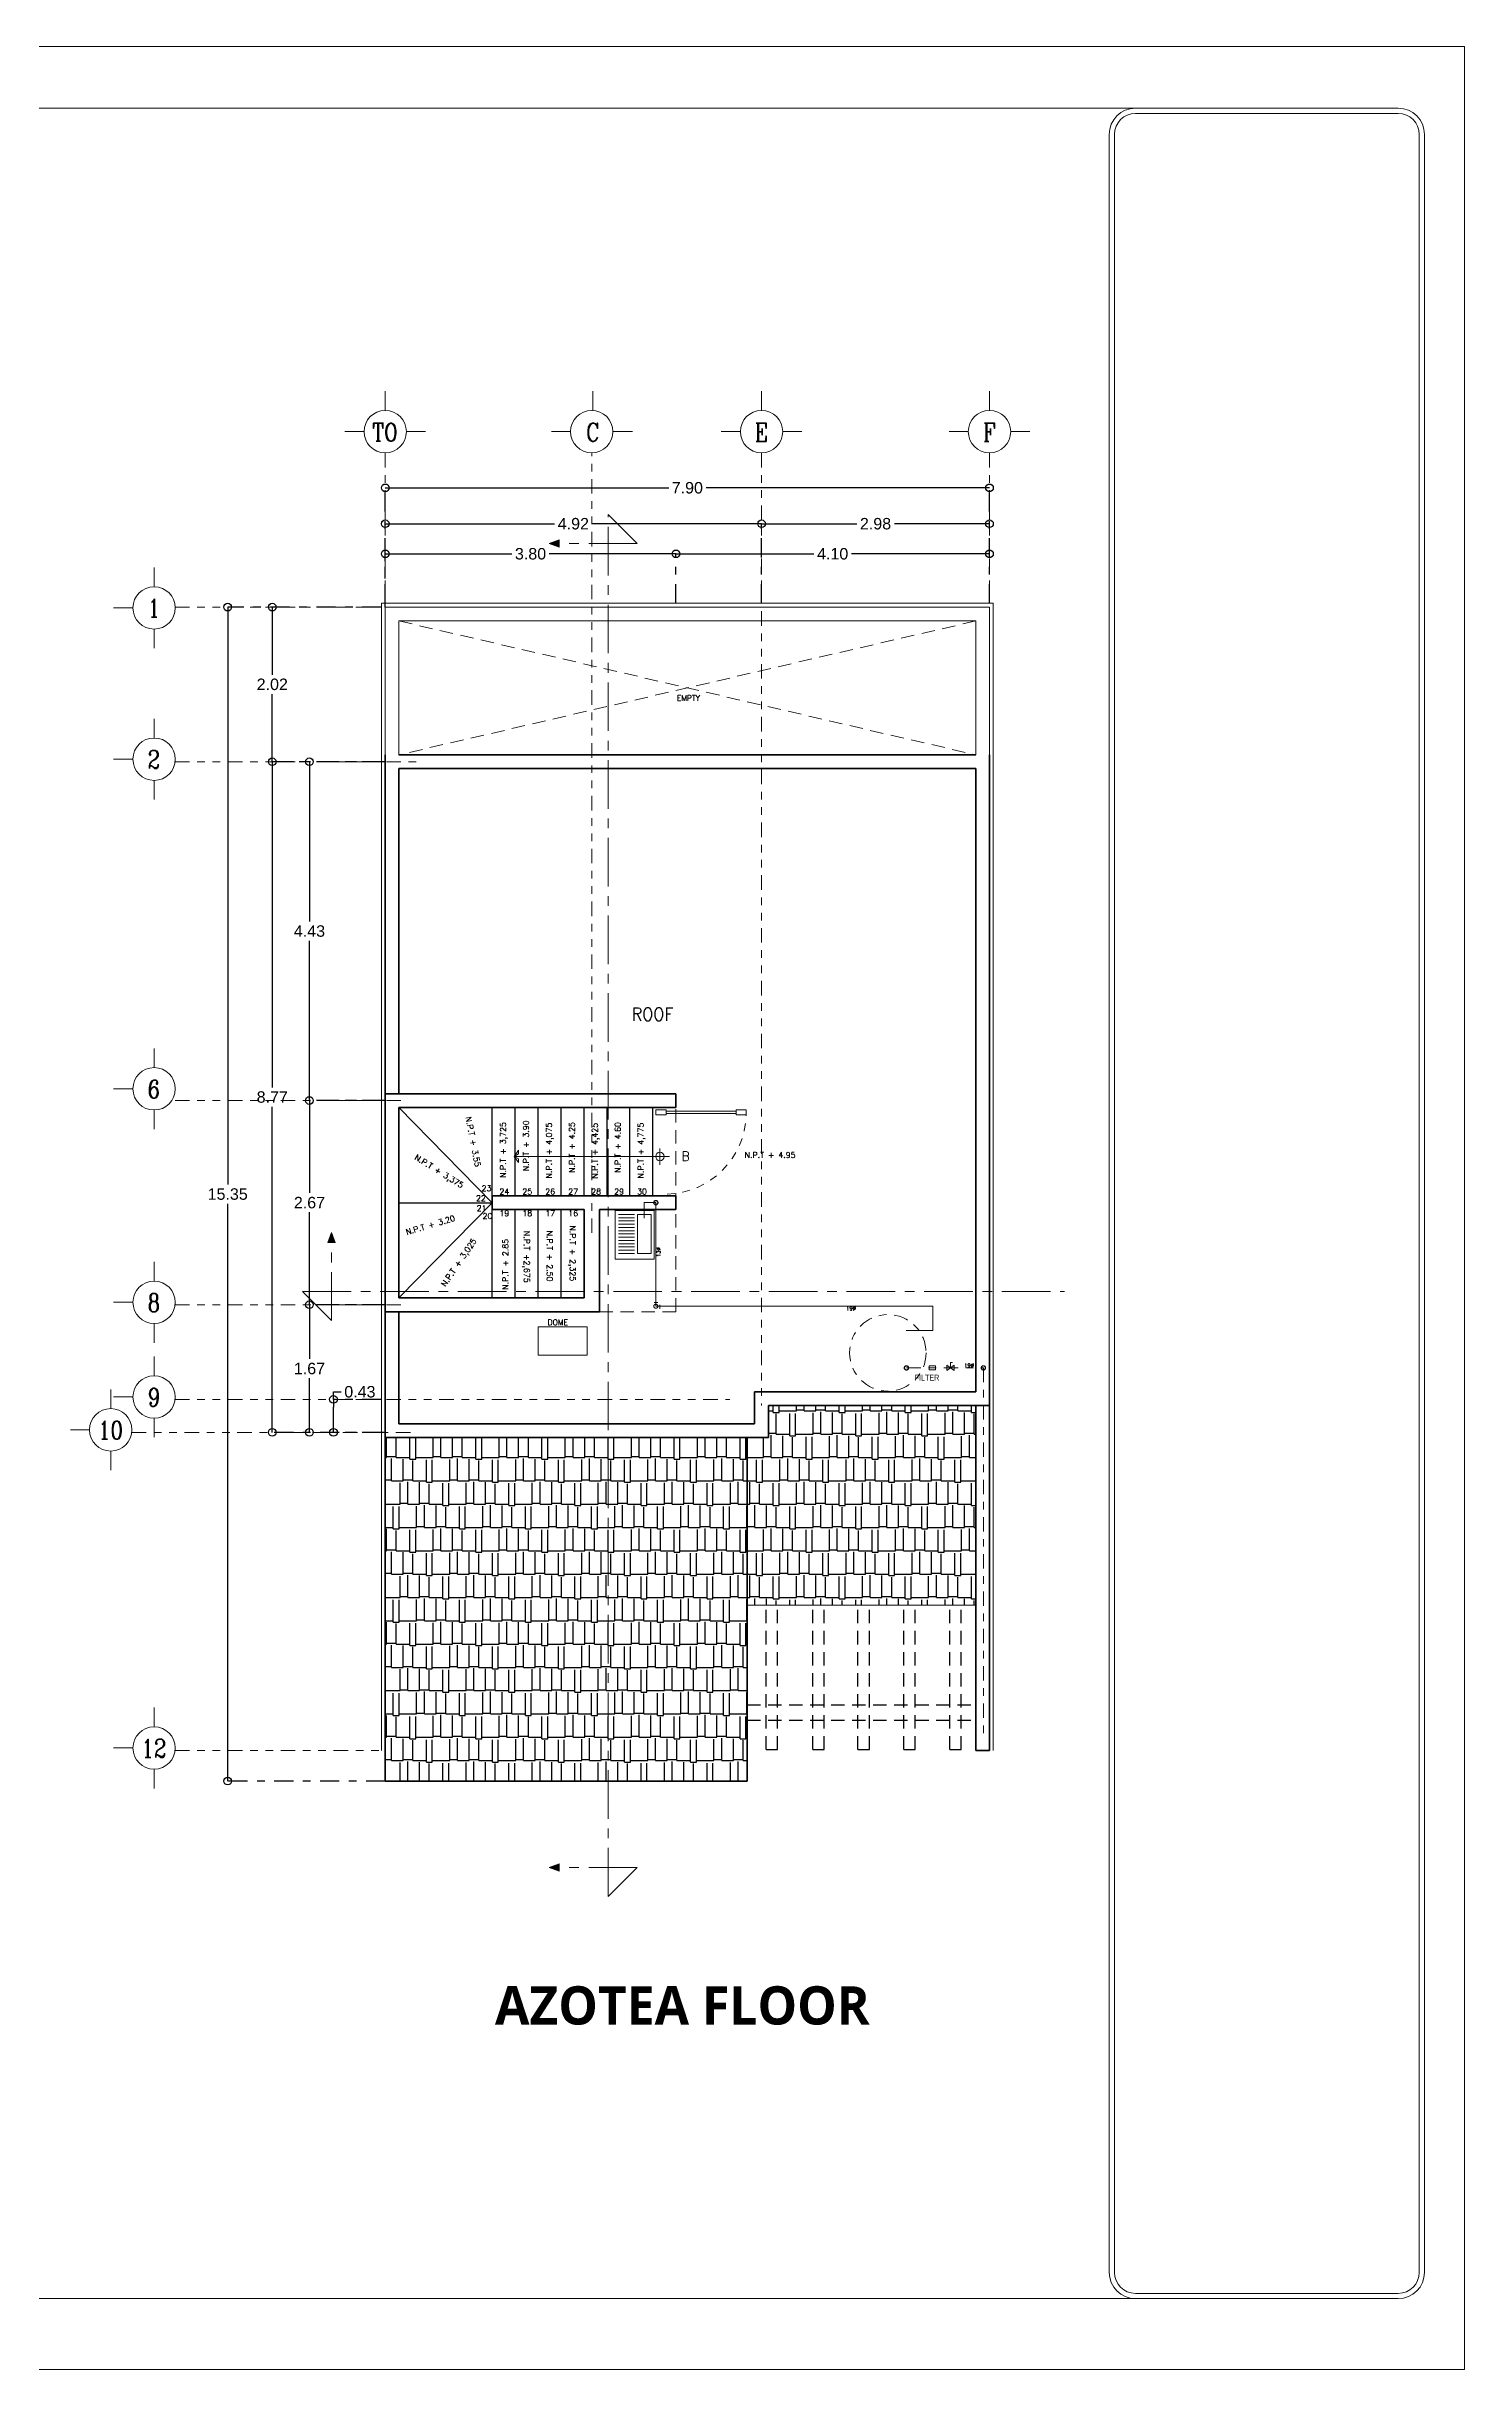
# Model space of a CAD drawing. Extents: x -111 to 1137, y -130 to 54.
# Drawn here: x 572.07 to 590.61, y -38.89 to -8.52 of the extents above; entities that cross this region are included whole.
import ezdxf
from ezdxf.enums import TextEntityAlignment as Align

# ---------------------------------------------------------------- set-up
doc = ezdxf.new("R2010")
doc.units = 0
for name, pattern in [('CENTER2', [1.125, 0.75, -0.125, 0.125, -0.125]), ('CENTRO', [50.8, 31.75, -6.35, 6.35, -6.35]), ('DASHDOT2', [0.5, 0.25, -0.125, 0, -0.125]), ('DASHED2', [0.375, 0.25, -0.125]), ('DIVIDE2', [15.875, 6.35, -3.175, 0, -3.175, 0, -3.175])]:
    doc.linetypes.add(name, pattern=pattern)
doc.layers.get('0').update_dxf_attribs({"lineweight": 0})
for name, color, linetype, lineweight in [('EJES', 51, 'DIVIDE2', 0), ('ejes 1', 30, 'Continuous', 0), ('HID', 20, 'Continuous', 0), ('MUEBLES', 1, 'Continuous', 9), ('muro', 7, 'Continuous', 18), ('muros', 5, 'Continuous', 60), ('MUROS BAJOS', 42, 'Continuous', 18), ('Pluma2', 2, 'Continuous', 20), ('PROYECCION VOLADO', 32, 'Continuous', 13), ('PUERTAS', 1, 'Continuous', 9)]:
    doc.layers.add(name, color=color, linetype=linetype, lineweight=lineweight)
for name, color, linetype in [('Escaleras', 17, 'Continuous'), ('In-TextHi', 7, 'Continuous'), ('PERGOLAS', 15, 'Continuous'), ('TEXTO', 164, 'Continuous')]:
    doc.layers.add(name, color=color, linetype=linetype)
doc.styles.add('80', font='ROMANS.shx', dxfattribs={"height": 0.15})
doc.styles.add('arial', font='arial.ttf')
doc.styles.add('COMPLEX', font='complex.shx', dxfattribs={"height": 0.25})
doc.styles.add('SWISSCL', font='swisscl.ttf')
doc.dimstyles.new('COTAS ZAR', dxfattribs={"dimtxt": 0.15, "dimasz": 0.1, "dimexe": 0, "dimexo": 0, "dimgap": 0.05, "dimtad": 0, "dimtih": 1, "dimtoh": 1, "dimrnd": 0.005, "dimzin": 1, "dimdsep": 46, "dimtxsty": 'arial', "dimblk": 'ORIGIN', "dimcen": 0.2, "dimclrd": 34, "dimclre": 134, "dimclrt": 6, "dimazin": 0, "dimtfac": 1, "dimtmove": 0, "dimatfit": 3, "dimldrblk": 'ORIGIN', "dimfxl": 1, "dimarcsym": 0})

# ---------------------------------------------------------------- blocks, each defined once
blk = doc.blocks.new('_Origin')
at = {"color": 0, "linetype": 'ByBlock', "lineweight": -2}
blk.add_line((0, 0), (-1, 0), dxfattribs=at)
blk.add_circle((0, 0), 0.5, dxfattribs=at)
blk = doc.blocks.new('*D149')
at = {"color": 134, "linetype": 'DASHDOT2', "lineweight": -2, "transparency": 16777216}
for p, q in [((576.497, -15.798), (576.497, -14.288)), ((584.397, -15.798), (584.397, -14.288))]:
    blk.add_line(p, q, dxfattribs=at)
at = {"color": 34, "lineweight": -2, "transparency": 16777216}
for p, q in [((576.597, -14.288), (580.203, -14.288)), ((584.297, -14.288), (580.691, -14.288))]:
    blk.add_line(p, q, dxfattribs=at)
at = {"layer": 'Defpoints', "color": 0, "transparency": 16777216}
for p in [(584.397, -14.288), (576.497, -15.798), (584.397, -15.798)]:
    blk.add_point(p, dxfattribs=at)
at = {"color": 34, "lineweight": -2, "transparency": 16777216, "xscale": 0.1, "yscale": 0.1, "zscale": 0.1, "rotation": 180}
blk.add_blockref('_Origin', (576.497, -14.288), dxfattribs=at)
at = {"color": 34, "lineweight": -2, "transparency": 16777216, "xscale": 0.1, "yscale": 0.1, "zscale": 0.1}
blk.add_blockref('_Origin', (584.397, -14.288), dxfattribs=at)
at = {"color": 6, "transparency": 16777216, "insert": (580.447, -14.288), "char_height": 0.15, "attachment_point": 5, "style": 'arial'}
blk.add_mtext('7.90', dxfattribs=at)
blk = doc.blocks.new('*D123')
at = {"color": 134, "linetype": 'DASHDOT2', "lineweight": -2, "transparency": 16777216}
for p, q in [((576.497, -15.848), (576.497, -15.151)), ((580.297, -15.798), (580.297, -15.151))]:
    blk.add_line(p, q, dxfattribs=at)
at = {"color": 34, "lineweight": -2, "transparency": 16777216}
for p, q in [((576.597, -15.151), (578.153, -15.151)), ((580.197, -15.151), (578.642, -15.151))]:
    blk.add_line(p, q, dxfattribs=at)
at = {"layer": 'Defpoints', "color": 0, "transparency": 16777216}
for p in [(580.297, -15.151), (576.497, -15.848), (580.297, -15.798)]:
    blk.add_point(p, dxfattribs=at)
at = {"color": 34, "lineweight": -2, "transparency": 16777216, "xscale": 0.1, "yscale": 0.1, "zscale": 0.1, "rotation": 180}
blk.add_blockref('_Origin', (576.497, -15.151), dxfattribs=at)
at = {"color": 34, "lineweight": -2, "transparency": 16777216, "xscale": 0.1, "yscale": 0.1, "zscale": 0.1}
blk.add_blockref('_Origin', (580.297, -15.151), dxfattribs=at)
at = {"color": 6, "transparency": 16777216, "insert": (578.397, -15.151), "char_height": 0.15, "attachment_point": 5, "style": 'arial'}
blk.add_mtext('3.80', dxfattribs=at)
blk = doc.blocks.new('*D150')
at = {"color": 134, "linetype": 'DASHDOT2', "lineweight": -2, "transparency": 16777216}
for p, q in [((576.447, -15.848), (574.438, -15.848)), ((576.497, -31.198), (574.438, -31.198))]:
    blk.add_line(p, q, dxfattribs=at)
at = {"color": 34, "lineweight": -2, "transparency": 16777216}
for p, q in [((574.438, -15.948), (574.438, -23.396)), ((574.438, -31.098), (574.438, -23.649))]:
    blk.add_line(p, q, dxfattribs=at)
at = {"layer": 'Defpoints', "color": 0, "transparency": 16777216}
for p in [(576.447, -15.848), (574.438, -31.198), (576.497, -31.198)]:
    blk.add_point(p, dxfattribs=at)
at = {"color": 34, "lineweight": -2, "transparency": 16777216, "xscale": 0.1, "yscale": 0.1, "zscale": 0.1}
for p, rotation in [((574.438, -15.848), 90), ((574.438, -31.198), 270)]:
    blk.add_blockref('_Origin', p, dxfattribs=dict(at, rotation=rotation))
at = {"color": 6, "transparency": 16777216, "insert": (574.438, -23.523), "char_height": 0.15, "attachment_point": 5, "style": 'arial'}
blk.add_mtext('15.35', dxfattribs=at)
blk = doc.blocks.new('*D151')
at = {"color": 134, "linetype": 'DASHDOT2', "lineweight": -2, "transparency": 16777216}
for p, q in [((576.447, -15.848), (575.021, -15.848)), ((576.447, -17.869), (575.021, -17.869))]:
    blk.add_line(p, q, dxfattribs=at)
at = {"color": 34, "lineweight": -2, "transparency": 16777216}
for p, q in [((575.021, -15.948), (575.021, -16.732)), ((575.021, -17.769), (575.021, -16.985))]:
    blk.add_line(p, q, dxfattribs=at)
at = {"layer": 'Defpoints', "color": 0, "transparency": 16777216}
for p in [(576.447, -15.848), (575.021, -17.869), (576.447, -17.869)]:
    blk.add_point(p, dxfattribs=at)
at = {"color": 34, "lineweight": -2, "transparency": 16777216, "xscale": 0.1, "yscale": 0.1, "zscale": 0.1}
for p, rotation in [((575.021, -15.848), 90), ((575.021, -17.869), 270)]:
    blk.add_blockref('_Origin', p, dxfattribs=dict(at, rotation=rotation))
at = {"color": 6, "transparency": 16777216, "insert": (575.021, -16.858), "char_height": 0.15, "attachment_point": 5, "style": 'arial'}
blk.add_mtext('2.02', dxfattribs=at)
blk = doc.blocks.new('*D152')
at = {"color": 134, "linetype": 'DASHDOT2', "lineweight": -2, "transparency": 16777216}
for p, q in [((576.497, -17.869), (575.507, -17.869)), ((576.497, -22.299), (575.507, -22.299))]:
    blk.add_line(p, q, dxfattribs=at)
at = {"color": 34, "lineweight": -2, "transparency": 16777216}
for p, q in [((575.507, -17.969), (575.507, -19.957)), ((575.507, -22.199), (575.507, -20.211))]:
    blk.add_line(p, q, dxfattribs=at)
at = {"layer": 'Defpoints', "color": 0, "transparency": 16777216}
for p in [(576.497, -17.869), (575.507, -22.299), (576.497, -22.299)]:
    blk.add_point(p, dxfattribs=at)
at = {"color": 34, "lineweight": -2, "transparency": 16777216, "xscale": 0.1, "yscale": 0.1, "zscale": 0.1}
for p, rotation in [((575.507, -17.869), 90), ((575.507, -22.299), 270)]:
    blk.add_blockref('_Origin', p, dxfattribs=dict(at, rotation=rotation))
at = {"color": 6, "transparency": 16777216, "insert": (575.507, -20.084), "char_height": 0.15, "attachment_point": 5, "style": 'arial'}
blk.add_mtext('4.43', dxfattribs=at)
blk = doc.blocks.new('*D153')
at = {"color": 134, "linetype": 'DASHDOT2', "lineweight": -2, "transparency": 16777216}
for p, q in [((576.447, -22.299), (575.507, -22.299)), ((576.497, -24.97), (575.507, -24.97))]:
    blk.add_line(p, q, dxfattribs=at)
at = {"color": 34, "lineweight": -2, "transparency": 16777216}
for p, q in [((575.507, -22.399), (575.507, -23.508)), ((575.507, -24.87), (575.507, -23.761))]:
    blk.add_line(p, q, dxfattribs=at)
at = {"layer": 'Defpoints', "color": 0, "transparency": 16777216}
for p in [(575.507, -22.299), (576.447, -22.299), (576.497, -24.97)]:
    blk.add_point(p, dxfattribs=at)
at = {"color": 34, "lineweight": -2, "transparency": 16777216, "xscale": 0.1, "yscale": 0.1, "zscale": 0.1}
for p, rotation in [((575.507, -22.299), 90), ((575.507, -24.97), 270)]:
    blk.add_blockref('_Origin', p, dxfattribs=dict(at, rotation=rotation))
at = {"color": 6, "transparency": 16777216, "insert": (575.507, -23.635), "char_height": 0.15, "attachment_point": 5, "style": 'arial'}
blk.add_mtext('2.67', dxfattribs=at)
blk = doc.blocks.new('*D154')
at = {"color": 134, "linetype": 'DASHDOT2', "lineweight": -2, "transparency": 16777216}
for p, q in [((576.447, -24.97), (575.507, -24.97)), ((576.497, -26.638), (575.507, -26.638))]:
    blk.add_line(p, q, dxfattribs=at)
at = {"color": 34, "lineweight": -2, "transparency": 16777216}
for p, q in [((575.507, -25.07), (575.507, -25.678)), ((575.507, -26.538), (575.507, -25.931))]:
    blk.add_line(p, q, dxfattribs=at)
at = {"layer": 'Defpoints', "color": 0, "transparency": 16777216}
for p in [(575.507, -24.97), (576.447, -24.97), (576.497, -26.638)]:
    blk.add_point(p, dxfattribs=at)
at = {"color": 34, "lineweight": -2, "transparency": 16777216, "xscale": 0.1, "yscale": 0.1, "zscale": 0.1}
for p, rotation in [((575.507, -24.97), 90), ((575.507, -26.638), 270)]:
    blk.add_blockref('_Origin', p, dxfattribs=dict(at, rotation=rotation))
at = {"color": 6, "transparency": 16777216, "insert": (575.507, -25.804), "char_height": 0.15, "attachment_point": 5, "style": 'arial'}
blk.add_mtext('1.67', dxfattribs=at)
blk = doc.blocks.new('*D155')
at = {"color": 34, "lineweight": -2, "transparency": 16777216}
for p, q in [((575.821, -26.208), (575.821, -26.108)), ((575.821, -26.108), (575.921, -26.108)), ((575.821, -26.538), (575.821, -26.308))]:
    blk.add_line(p, q, dxfattribs=at)
at = {"color": 134, "linetype": 'DASHDOT2', "lineweight": -2, "transparency": 16777216}
for p, q in [((576.447, -26.208), (575.821, -26.208)), ((576.447, -26.638), (575.821, -26.638))]:
    blk.add_line(p, q, dxfattribs=at)
at = {"layer": 'Defpoints', "color": 0, "transparency": 16777216}
for p in [(575.821, -26.208), (576.447, -26.208), (576.447, -26.638)]:
    blk.add_point(p, dxfattribs=at)
at = {"color": 34, "lineweight": -2, "transparency": 16777216, "xscale": 0.1, "yscale": 0.1, "zscale": 0.1}
for p, rotation in [((575.821, -26.208), 90), ((575.821, -26.638), 270)]:
    blk.add_blockref('_Origin', p, dxfattribs=dict(at, rotation=rotation))
at = {"color": 6, "transparency": 16777216, "insert": (576.166, -26.108), "char_height": 0.15, "attachment_point": 5, "style": 'arial'}
blk.add_mtext('0.43', dxfattribs=at)
blk = doc.blocks.new('*D124')
at = {"color": 134, "linetype": 'DASHDOT2', "lineweight": -2, "transparency": 16777216}
for p, q in [((576.497, -17.869), (575.021, -17.869)), ((576.497, -26.638), (575.021, -26.638))]:
    blk.add_line(p, q, dxfattribs=at)
at = {"color": 34, "lineweight": -2, "transparency": 16777216}
for p, q in [((575.021, -17.969), (575.021, -22.127)), ((575.021, -26.538), (575.021, -22.38))]:
    blk.add_line(p, q, dxfattribs=at)
at = {"layer": 'Defpoints', "color": 0, "transparency": 16777216}
for p in [(575.021, -17.869), (576.497, -17.869), (576.497, -26.638)]:
    blk.add_point(p, dxfattribs=at)
at = {"color": 34, "lineweight": -2, "transparency": 16777216, "xscale": 0.1, "yscale": 0.1, "zscale": 0.1}
for p, rotation in [((575.021, -17.869), 90), ((575.021, -26.638), 270)]:
    blk.add_blockref('_Origin', p, dxfattribs=dict(at, rotation=rotation))
at = {"color": 6, "transparency": 16777216, "insert": (575.021, -22.254), "char_height": 0.15, "attachment_point": 5, "style": 'arial'}
blk.add_mtext('8.77', dxfattribs=at)
blk = doc.blocks.new('*D125')
at = {"color": 134, "linetype": 'DASHDOT2', "lineweight": -2, "transparency": 16777216}
for p, q in [((580.297, -15.798), (580.297, -15.151)), ((584.397, -15.798), (584.397, -15.151))]:
    blk.add_line(p, q, dxfattribs=at)
at = {"color": 34, "lineweight": -2, "transparency": 16777216}
for p, q in [((580.397, -15.151), (582.1, -15.151)), ((584.297, -15.151), (582.595, -15.151))]:
    blk.add_line(p, q, dxfattribs=at)
at = {"layer": 'Defpoints', "color": 0, "transparency": 16777216}
for p in [(580.297, -15.151), (580.297, -15.798), (584.397, -15.798)]:
    blk.add_point(p, dxfattribs=at)
at = {"color": 34, "lineweight": -2, "transparency": 16777216, "xscale": 0.1, "yscale": 0.1, "zscale": 0.1, "rotation": 180}
blk.add_blockref('_Origin', (580.297, -15.151), dxfattribs=at)
at = {"color": 34, "lineweight": -2, "transparency": 16777216, "xscale": 0.1, "yscale": 0.1, "zscale": 0.1}
blk.add_blockref('_Origin', (584.397, -15.151), dxfattribs=at)
at = {"color": 6, "transparency": 16777216, "insert": (582.347, -15.151), "char_height": 0.15, "attachment_point": 5, "style": 'arial'}
blk.add_mtext('4.10', dxfattribs=at)
blk = doc.blocks.new('*D156')
at = {"color": 134, "linetype": 'DASHDOT2', "lineweight": -2, "transparency": 16777216}
for p, q in [((576.497, -15.798), (576.497, -14.758)), ((581.417, -15.798), (581.417, -14.758))]:
    blk.add_line(p, q, dxfattribs=at)
at = {"color": 34, "lineweight": -2, "transparency": 16777216}
for p, q in [((576.597, -14.758), (578.71, -14.758)), ((581.317, -14.758), (579.204, -14.758))]:
    blk.add_line(p, q, dxfattribs=at)
at = {"layer": 'Defpoints', "color": 0, "transparency": 16777216}
for p in [(581.417, -14.758), (576.497, -15.798), (581.417, -15.798)]:
    blk.add_point(p, dxfattribs=at)
at = {"color": 34, "lineweight": -2, "transparency": 16777216, "xscale": 0.1, "yscale": 0.1, "zscale": 0.1, "rotation": 180}
blk.add_blockref('_Origin', (576.497, -14.758), dxfattribs=at)
at = {"color": 34, "lineweight": -2, "transparency": 16777216, "xscale": 0.1, "yscale": 0.1, "zscale": 0.1}
blk.add_blockref('_Origin', (581.417, -14.758), dxfattribs=at)
at = {"color": 6, "transparency": 16777216, "insert": (578.957, -14.758), "char_height": 0.15, "attachment_point": 5, "style": 'arial'}
blk.add_mtext('4.92', dxfattribs=at)
blk = doc.blocks.new('*D126')
at = {"color": 134, "linetype": 'DASHDOT2', "lineweight": -2, "transparency": 16777216}
for p, q in [((581.417, -15.798), (581.417, -14.758)), ((584.397, -15.798), (584.397, -14.758))]:
    blk.add_line(p, q, dxfattribs=at)
at = {"color": 34, "lineweight": -2, "transparency": 16777216}
for p, q in [((581.517, -14.758), (582.661, -14.758)), ((584.297, -14.758), (583.153, -14.758))]:
    blk.add_line(p, q, dxfattribs=at)
at = {"layer": 'Defpoints', "color": 0, "transparency": 16777216}
for p in [(584.397, -14.758), (581.417, -15.798), (584.397, -15.798)]:
    blk.add_point(p, dxfattribs=at)
at = {"color": 34, "lineweight": -2, "transparency": 16777216, "xscale": 0.1, "yscale": 0.1, "zscale": 0.1, "rotation": 180}
blk.add_blockref('_Origin', (581.417, -14.758), dxfattribs=at)
at = {"color": 34, "lineweight": -2, "transparency": 16777216, "xscale": 0.1, "yscale": 0.1, "zscale": 0.1}
blk.add_blockref('_Origin', (584.397, -14.758), dxfattribs=at)
at = {"color": 6, "transparency": 16777216, "insert": (582.907, -14.758), "char_height": 0.15, "attachment_point": 5, "style": 'arial'}
blk.add_mtext('2.98', dxfattribs=at)
blk = doc.blocks.new('cuuad')
at = {"layer": 'Pluma2', "color": 5}
for p, q in [((709.104, -170.105), (621.853, -170.105)), ((621.853, -226.774), (621.853, -170.105)), ((709.104, -170.105), (702.308, -170.105)), ((709.104, -170.241), (702.308, -170.241)), ((701.629, -170.785), (701.629, -226.094)), ((701.764, -170.785), (701.764, -226.094)), ((709.648, -226.094), (709.648, -170.785)), ((709.784, -226.094), (709.784, -170.785)), ((621.853, -226.774), (709.104, -226.774)), ((702.308, -226.638), (709.104, -226.638)), ((702.308, -226.774), (709.104, -226.774))]:
    blk.add_line(p, q, dxfattribs=at)
for centre, radius, start, end in [((702.308, -170.785), 0.68, 90, 180), ((702.308, -170.785), 0.544, 90, 180), ((709.104, -170.785), 0.68, 360, 90), ((709.104, -170.785), 0.544, 360, 90), ((702.308, -226.094), 0.68, 180, 270), ((702.308, -226.094), 0.544, 180, 270), ((709.104, -226.094), 0.68, 270, 0), ((709.104, -226.094), 0.544, 270, 0)]:
    blk.add_arc(centre, radius, start, end, dxfattribs=at)

msp = doc.modelspace()

# ---------------------------------------------------------------- hatches: boundary and pattern name
h = msp.add_hatch(color=253)
h.set_gradient(color1=(0, 0, 255), one_color=1, tint=1, name='SPHERICAL')
h.paths.add_polyline_path([(578.771, -15.064), (578.771, -15.016), (578.771, -14.969), (578.641, -15.016)])
h = msp.add_hatch(color=253)
h.set_gradient(color1=(0, 0, 255), one_color=1, tint=1, name='SPHERICAL')
h.paths.add_polyline_path([(575.748, -24.156), (575.795, -24.156), (575.843, -24.156), (575.795, -24.025)])
h = msp.add_hatch(color=253)
h.set_gradient(color1=(0, 0, 255), one_color=1, tint=1, name='SPHERICAL')
h.paths.add_polyline_path([(578.641, -32.328), (578.771, -32.375), (578.771, -32.328), (578.771, -32.28)])
at = {"layer": 'PERGOLAS'}
h = msp.add_hatch(dxfattribs=at)
h.set_pattern_fill('AR-RSHKE', color=253, scale=0.001, style=0)
h.set_pattern_definition([(0, (583.48642, 186.0875), (0.6477, 0.3048), [0.1524, -0.127, 0.1778, -0.0762, 0.2286, -0.1016]), (0, (583.63882, 186.1002), (0.6477, 0.3048), [0.127, -0.4826, 0.1016, -0.1524]), (0, (583.94362, 186.06844), (0.6477, 0.3048), [0.0762, -0.7874]), (90, (583.48642, 186.0875), (-0.2159, 0.3048), [0.2921, -0.9271]), (90, (583.63882, 186.0875), (-0.2159, 0.3048), [0.28575, -0.93345]), (90, (583.76582, 186.0875), (-0.2159, 0.3048), [0.2667, -0.9525]), (90, (583.94362, 186.06844), (-0.2159, 0.3048), [0.2921, -0.9271]), (90, (584.01982, 186.06844), (-0.2159, 0.3048), [0.2921, -0.9271]), (90, (584.24842, 186.0875), (-0.2159, 0.3048), [0.2794, -0.9398])])
h.paths.add_polyline_path([(579.413, -26.705), (576.497, -26.705), (576.497, -31.198), (579.413, -31.198)])
h.paths.add_polyline_path([(581.227, -26.705), (579.413, -26.705), (579.413, -31.198), (581.227, -31.198)])
h.paths.add_polyline_path([(581.227, -28.898), (584.217, -28.898), (584.217, -26.288), (581.507, -26.288), (581.507, -26.705), (581.227, -26.705)])

# ---------------------------------------------------------------- linework, layer by layer
at = {"color": 253}
for p, q in [((545.045, -8.517), (590.607, -8.517)), ((578.771, -14.969), (578.641, -15.016)), ((578.771, -15.064), (578.641, -15.016)), ((578.771, -14.969), (578.771, -15.016)), ((578.771, -15.016), (578.771, -15.064)), ((575.748, -24.156), (575.795, -24.025)), ((575.795, -24.156), (575.748, -24.156)), ((575.843, -24.156), (575.795, -24.025)), ((575.843, -24.156), (575.795, -24.156)), ((578.771, -32.28), (578.641, -32.328)), ((578.771, -32.375), (578.641, -32.328)), ((578.771, -32.328), (578.771, -32.28)), ((578.771, -32.375), (578.771, -32.328))]:
    msp.add_line(p, q, dxfattribs=at)
at = {"color": 253, "linetype": 'CENTRO', "ltscale": 0.02}
for p, q in [((579.413, -32.707), (579.413, -14.637)), ((579.413, -14.637), (579.792, -15.016)), ((579.792, -15.016), (578.771, -15.016)), ((575.795, -25.177), (575.795, -24.156)), ((575.416, -24.798), (575.795, -25.177)), ((575.416, -24.798), (585.378, -24.798)), ((579.792, -32.328), (578.771, -32.328)), ((579.413, -32.707), (579.792, -32.328))]:
    msp.add_line(p, q, dxfattribs=at)
at = {"color": 253}
for points in [[(545.045, -8.517), (590.607, -8.517), (590.607, -38.892), (545.045, -38.892)], [(545.045, -8.517), (590.607, -8.517), (590.607, -38.892), (545.045, -38.892)], [(579.138, -25.257), (578.496, -25.257), (578.496, -25.63), (579.138, -25.63)]]:
    msp.add_lwpolyline(points, close=True, dxfattribs=at)
at = {"layer": 'EJES', "color": 253, "ltscale": 0.03}
for p, q in [((576.497, -13.83), (576.497, -15.993)), ((579.197, -24.031), (579.197, -13.83)), ((581.417, -13.83), (581.417, -26.288)), ((584.397, -13.83), (584.397, -16.519)), ((573.75, -15.848), (576.839, -15.848)), ((573.75, -17.869), (576.954, -17.869)), ((573.75, -22.299), (576.754, -22.299)), ((573.75, -24.97), (576.747, -24.97)), ((573.75, -26.208), (581.003, -26.208)), ((573.183, -26.638), (576.839, -26.638)), ((573.75, -30.798), (576.447, -30.798))]:
    msp.add_line(p, q, dxfattribs=at)
at = {"layer": 'ejes 1', "color": 253}
for p, q in [((576.497, -13.276), (576.497, -13.025)), ((579.212, -13.276), (579.212, -13.025)), ((581.417, -13.276), (581.417, -13.025)), ((584.397, -13.276), (584.397, -13.025)), ((576.221, -13.553), (575.969, -13.553)), ((576.774, -13.553), (577.025, -13.553)), ((578.921, -13.553), (578.669, -13.553)), ((579.477, -13.553), (579.729, -13.553)), ((581.141, -13.553), (580.889, -13.553)), ((581.945, -13.553), (581.694, -13.553)), ((584.121, -13.553), (583.869, -13.553)), ((584.925, -13.553), (584.674, -13.553)), ((573.476, -15.581), (573.476, -15.33)), ((573.199, -15.858), (572.947, -15.858)), ((573.476, -16.386), (573.476, -16.135)), ((573.476, -17.559), (573.476, -17.308)), ((573.199, -17.836), (572.947, -17.836)), ((573.476, -18.113), (573.476, -18.364)), ((573.476, -21.869), (573.476, -21.618)), ((573.199, -22.146), (572.947, -22.146)), ((573.476, -22.673), (573.476, -22.421)), ((573.476, -24.661), (573.476, -24.409)), ((573.199, -24.937), (572.947, -24.937)), ((573.476, -25.466), (573.476, -25.214)), ((573.476, -25.898), (573.476, -25.647)), ((572.909, -26.329), (572.909, -26.077)), ((573.199, -26.175), (572.947, -26.175)), ((572.632, -26.605), (572.381, -26.605)), ((573.476, -26.703), (573.476, -26.452)), ((572.909, -27.134), (572.909, -26.882)), ((573.476, -30.488), (573.476, -30.237)), ((573.199, -30.765), (572.947, -30.765)), ((573.476, -31.293), (573.476, -31.041))]:
    msp.add_line(p, q, dxfattribs=at)
for centre in [(576.497, -13.553), (579.197, -13.553), (581.417, -13.553), (584.397, -13.553), (573.476, -15.858), (573.476, -17.836), (573.476, -22.146), (573.476, -24.937), (573.476, -26.175), (572.909, -26.605), (573.476, -30.765)]:
    msp.add_circle(centre, 0.277, dxfattribs=at)
at = {"layer": 'Escaleras', "color": 253}
for p, q in [((576.677, -22.39), (577.897, -23.635)), ((577.897, -23.56), (577.897, -22.39)), ((578.197, -23.545), (578.197, -22.39)), ((578.497, -23.545), (578.497, -22.39)), ((578.797, -23.545), (578.797, -22.39)), ((579.097, -23.545), (579.097, -22.39)), ((579.397, -23.545), (579.397, -22.39)), ((579.697, -23.545), (579.697, -22.39)), ((579.997, -23.545), (579.997, -22.39)), ((576.677, -24.88), (577.897, -23.635)), ((576.677, -23.636), (577.895, -23.635)), ((577.897, -24.88), (577.897, -23.725)), ((578.197, -24.88), (578.197, -23.725)), ((578.497, -24.88), (578.497, -23.725)), ((578.797, -24.88), (578.797, -23.725))]:
    msp.add_line(p, q, dxfattribs=at)
at = {"layer": 'HID', "ltscale": 0.25}
for p, q in [((580.035, -23.634), (579.884, -23.634)), ((579.884, -23.634), (579.884, -23.839)), ((580.035, -24.989), (580.035, -23.634)), ((580.035, -24.989), (583.656, -24.989)), ((583.656, -24.989), (583.656, -25.307)), ((583.306, -25.307), (583.656, -25.307))]:
    msp.add_line(p, q, dxfattribs=at)
at = {"layer": 'HID', "color": 54, "ltscale": 0.25}
for p, q in [((580.012, -24.941), (580.061, -24.941)), ((580.088, -24.97), (580.088, -25.022)), ((583.841, -25.761), (583.841, -25.83)), ((583.888, -25.795), (583.841, -25.761)), ((583.841, -25.83), (583.888, -25.795)), ((583.888, -25.795), (583.888, -25.723)), ((583.888, -25.723), (583.915, -25.723)), ((583.936, -25.76), (583.888, -25.795)), ((583.888, -25.795), (583.936, -25.83)), ((583.936, -25.83), (583.936, -25.76))]:
    msp.add_line(p, q, dxfattribs=at)
at = {"layer": 'HID', "linetype": 'CENTER2', "ltscale": 0.25}
for p, q in [((583.311, -25.795), (584.317, -25.795)), ((584.317, -25.795), (584.317, -30.633))]:
    msp.add_line(p, q, dxfattribs=at)
at = {"layer": 'HID', "color": 54, "ltscale": 0.25}
msp.add_lwpolyline([(583.609, -25.766), (583.689, -25.766), (583.689, -25.819), (583.609, -25.819)], close=True, dxfattribs=at)
at = {"layer": 'HID', "linetype": 'CENTER2', "ltscale": 0.25}
for centre, radius in [((580.035, -23.634), 0.0288), ((580.035, -23.634), 0.0271), ((580.035, -23.634), 0.0253), ((580.035, -24.989), 0.0271), ((583.068, -25.598), 0.5), ((583.311, -25.795), 0.0288), ((583.311, -25.795), 0.0271), ((583.311, -25.795), 0.0253), ((584.317, -25.795), 0.0288), ((584.317, -25.795), 0.0271), ((584.317, -25.795), 0.0253)]:
    msp.add_circle(centre, radius, dxfattribs=at)
at = {"layer": 'MUEBLES', "color": 253}
for p, q in [((579.502, -23.736), (579.502, -24.373)), ((580.012, -23.736), (579.502, -23.736)), ((579.754, -23.789), (579.545, -23.789)), ((579.754, -23.831), (579.545, -23.831)), ((579.754, -23.874), (579.545, -23.874)), ((579.754, -23.916), (579.545, -23.916)), ((579.754, -23.959), (579.545, -23.959)), ((580.012, -24.373), (580.012, -23.736)), ((579.754, -24.001), (579.545, -24.001)), ((579.754, -24.044), (579.545, -24.044)), ((579.754, -24.086), (579.545, -24.086)), ((579.754, -24.129), (579.545, -24.129)), ((579.754, -24.171), (579.545, -24.171)), ((579.754, -24.214), (579.545, -24.214)), ((579.754, -24.256), (579.545, -24.256)), ((579.754, -24.299), (579.545, -24.299)), ((579.502, -24.373), (580.012, -24.373))]:
    msp.add_line(p, q, dxfattribs=at)
msp.add_lwpolyline([(579.976, -24.299), (579.797, -24.299), (579.797, -23.789), (579.976, -23.789)], close=True, dxfattribs=at)
at = {"layer": 'muros', "color": 253, "lineweight": 0}
for p, q in [((576.447, -15.798), (576.447, -30.798)), ((576.447, -15.798), (584.447, -15.798)), ((584.447, -30.798), (584.447, -15.798)), ((584.447, -15.798), (584.447, -30.798))]:
    msp.add_line(p, q, dxfattribs=at)
at = {"layer": 'muros', "color": 253, "lineweight": 15}
for p, q in [((576.497, -15.848), (584.397, -15.848)), ((576.497, -17.779), (576.497, -15.848)), ((576.677, -16.028), (576.677, -17.779)), ((576.677, -16.028), (584.217, -16.028)), ((584.217, -17.779), (584.217, -16.028)), ((584.397, -17.779), (584.397, -15.848))]:
    msp.add_line(p, q, dxfattribs=at)
at = {"layer": 'muros', "color": 253}
for p, q in [((576.497, -17.779), (576.497, -31.198)), ((576.677, -17.779), (584.217, -17.779)), ((584.397, -30.798), (584.397, -17.779)), ((576.677, -17.959), (576.677, -22.21)), ((576.677, -17.959), (584.217, -17.959)), ((584.217, -20.807), (584.217, -17.959)), ((584.217, -17.959), (584.217, -26.108)), ((580.297, -22.21), (576.497, -22.21)), ((576.497, -22.347), (576.497, -25.867)), ((576.677, -22.39), (576.677, -24.88)), ((580.297, -22.39), (576.677, -22.39)), ((580.297, -22.39), (580.297, -22.21)), ((580.297, -23.545), (577.897, -23.545)), ((577.897, -23.545), (577.897, -23.725)), ((580.297, -23.545), (580.297, -23.725)), ((579.097, -23.725), (577.897, -23.725)), ((579.097, -24.88), (579.097, -23.725)), ((580.297, -23.725), (579.297, -23.725)), ((579.297, -25.06), (579.297, -23.725)), ((579.097, -24.88), (576.677, -24.88)), ((579.297, -25.06), (576.497, -25.06)), ((576.677, -25.06), (576.677, -26.525)), ((579.297, -25.06), (576.677, -25.06)), ((581.327, -26.108), (584.217, -26.108)), ((581.327, -26.108), (581.327, -26.525)), ((581.507, -26.288), (581.507, -26.705)), ((581.507, -26.288), (584.397, -26.288)), ((584.217, -26.288), (584.217, -30.798)), ((581.507, -26.705), (576.497, -26.705)), ((581.327, -26.525), (576.677, -26.525)), ((581.227, -31.198), (581.227, -26.705)), ((584.217, -30.798), (584.397, -30.798)), ((576.497, -31.198), (581.227, -31.198))]:
    msp.add_line(p, q, dxfattribs=at)
at = {"layer": 'MUROS BAJOS', "color": 253}
for p, q in [((584.447, -15.798), (584.447, -17.01)), ((578.182, -23.031), (578.241, -22.95)), ((578.241, -22.998), (578.182, -23.031)), ((580.215, -23.031), (578.182, -23.031)), ((578.182, -23.031), (578.241, -23.111)), ((578.241, -23.063), (578.182, -23.031)), ((578.241, -22.95), (578.241, -22.998)), ((578.241, -23.111), (578.241, -23.063)), ((580.088, -22.927), (580.088, -23.138)), ((584.217, -28.898), (581.227, -28.898))]:
    msp.add_line(p, q, dxfattribs=at)
msp.add_circle((580.088, -23.031), 0.055, dxfattribs=at)
at = {"layer": 'PERGOLAS', "color": 253, "linetype": 'DASHED2', "ltscale": 0.7}
for p, q in [((581.477, -30.785), (581.477, -28.898)), ((581.627, -30.785), (581.627, -28.898)), ((582.086, -30.785), (582.086, -28.898)), ((582.236, -30.785), (582.236, -28.898)), ((582.677, -30.785), (582.677, -28.898)), ((582.827, -30.785), (582.827, -28.898)), ((583.277, -30.785), (583.277, -28.898)), ((583.427, -30.785), (583.427, -28.898)), ((583.877, -30.785), (583.877, -28.898)), ((584.027, -30.785), (584.027, -28.898)), ((581.227, -30.2), (584.217, -30.2)), ((581.227, -30.4), (584.217, -30.4)), ((581.477, -30.785), (581.627, -30.785)), ((582.086, -30.785), (582.236, -30.785)), ((582.677, -30.785), (582.827, -30.785)), ((583.277, -30.785), (583.427, -30.785)), ((583.877, -30.785), (584.027, -30.785))]:
    msp.add_line(p, q, dxfattribs=at)
at = {"layer": 'PROYECCION VOLADO', "color": 253, "linetype": 'DASHED2', "ltscale": 0.7}
for p, q in [((576.677, -16.028), (584.217, -17.779)), ((584.217, -16.028), (576.677, -17.779)), ((580.297, -25.06), (580.297, -22.39)), ((580.297, -25.06), (579.297, -25.06))]:
    msp.add_line(p, q, dxfattribs=at)
at = {"layer": 'PUERTAS', "color": 253, "ltscale": 0.5}
for p, q in [((580.168, -22.44), (581.085, -22.44)), ((581.085, -22.467), (580.168, -22.467))]:
    msp.add_line(p, q, dxfattribs=at)
for points in [[(580.037, -22.421), (580.037, -22.486), (580.168, -22.486), (580.168, -22.421)], [(581.216, -22.421), (581.216, -22.486), (581.085, -22.486), (581.085, -22.421)]]:
    msp.add_lwpolyline(points, close=True, dxfattribs=at)
at = {"layer": 'PUERTAS', "color": 253, "linetype": 'DASHED2', "ltscale": 0.3}
msp.add_arc((580.15, -22.459, 202.824), 1.066, 271.7926, 358.5349, dxfattribs=at)

# ---------------------------------------------------------------- block references
at = {"layer": 'muro', "color": 253, "xscale": 0.5054143374475188, "yscale": 0.5054143374475188, "zscale": 0.5054143374475188}
msp.add_blockref('cuuad', (231.349, 76.65), dxfattribs=at)

# ---------------------------------------------------------------- texts
at = {"color": 54, "style": 'SWISSCL'}
msp.add_text('FILTER', height=0.075, dxfattribs=at).set_placement((583.418, -25.96))
at = {"layer": 'ejes 1', "color": 253, "linetype": 'Continuous', "lineweight": 20, "style": 'COMPLEX', "width": 0.8}
for s, height, p in [('TO', 0.2377, (576.495, -13.561)), ('C', 0.238, (579.21, -13.561)), ('E', 0.238, (581.415, -13.561)), ('F', 0.238, (584.395, -13.561)), ('1', 0.238, (573.473, -15.862)), ('2', 0.238, (573.473, -17.84)), ('6', 0.238, (573.473, -22.15)), ('8', 0.238, (573.473, -24.942)), ('9', 0.238, (573.473, -26.179)), ('10', 0.2377, (572.906, -26.61)), ('12', 0.2377, (573.473, -30.769))]:
    msp.add_text(s, height=height, dxfattribs=at).set_placement(p, align=Align.MIDDLE)
at = {"layer": 'In-TextHi', "color": 7, "style": '80'}
msp.add_text('13%%C', height=0.05, rotation=90, dxfattribs=at).set_placement((580.094, -24.346))
for p in [(582.523, -25.043), (584.066, -25.788)]:
    msp.add_text('19%%C', height=0.05, dxfattribs=at).set_placement(p)
at = {"layer": 'TEXTO', "color": 253, "linetype": 'Continuous', "lineweight": 20, "ltscale": 0.3, "style": 'COMPLEX'}
for s, height, p in [('EMPTY', 0.0721, (580.309, -17.072)), ('B', 0.12, (580.371, -23.087)), ('N.P.T + 4.95', 0.07498, (581.196, -23.049)), ('22', 0.075, (577.684, -23.614)), ('21', 0.075, (577.693, -23.745)), ('23', 0.075, (577.757, -23.484)), ('24', 0.075, (577.99, -23.527)), ('25', 0.075, (578.29, -23.527)), ('26', 0.075, (578.59, -23.527)), ('27', 0.075, (578.89, -23.527)), ('28', 0.075, (579.19, -23.527)), ('29', 0.075, (579.49, -23.527)), ('30', 0.075, (579.79, -23.527)), ('20', 0.075, (577.77, -23.846)), ('19', 0.075, (577.99, -23.811)), ('18', 0.075, (578.29, -23.811)), ('17', 0.075, (578.59, -23.811)), ('16', 0.075, (578.89, -23.811)), (' DOME', 0.0721, (578.572, -25.236))]:
    msp.add_text(s, height=height, dxfattribs=at).set_placement(p)
at = {"layer": 'TEXTO', "color": 253, "linetype": 'Continuous', "lineweight": 20, "ltscale": 0.3, "style": 'COMPLEX', "width": 0.9}
msp.add_text('ROOF', height=0.17, rotation=360, dxfattribs=at).set_placement((579.72, -21.255))
at = {"layer": 'TEXTO', "color": 253, "linetype": 'Continuous', "lineweight": 20, "ltscale": 0.3, "style": 'COMPLEX'}
for s, rotation, p in [('N.P.T + 3.55', 280.8671, (577.547, -22.517)), ('N.P.T + 3,725', 90, (578.075, -23.311)), ('N.P.T + 3.90', 90, (578.375, -23.224)), ('N.P.T + 4,075', 90, (578.675, -23.318)), ('N.P.T + 4.25', 90, (578.975, -23.246)), ('N.P.T + 4,425', 90, (579.275, -23.321)), ('N.P.T + 4.60', 90, (579.575, -23.246)), ('N.P.T + 4,775', 90, (579.875, -23.318)), ('N.P.T + 3,375', 328.1212, (576.873, -23.063)), ('N.P.T + 3.20', 16.5265, (576.779, -24.058)), ('N.P.T + 2,325', 270, (578.911, -23.932)), ('N.P.T + 3,025', 55.6883, (577.284, -24.739)), ('N.P.T + 2.85', 90.0312, (578.106, -24.774)), ('N.P.T +2,675', 270, (578.311, -24.003)), ('N.P.T + 2.50', 270, (578.611, -24))]:
    msp.add_text(s, height=0.07498, rotation=rotation, dxfattribs=at).set_placement(p)
at = {"layer": 'TEXTO', "color": 253, "insert": (577.933, -33.881), "char_height": 0.5, "width": 5.68977, "attachment_point": 1}
msp.add_mtext('{\\fSegoe UI Semibold|b0|i0|c0|p34;AZOTEA FLOOR}', dxfattribs=at)

# ---------------------------------------------------------------- dimensions: what is measured, and where the dimension line sits
at = {"color": 253}
for base, p1, p2, picture, middle in [((584.397, -14.288), (576.497, -15.798), (584.397, -15.798), '*D149', (580.447, -14.288)), ((581.417, -14.758), (576.497, -15.798), (581.417, -15.798), '*D156', (578.957, -14.758)), ((584.397, -14.758), (581.417, -15.798), (584.397, -15.798), '*D126', (582.907, -14.758)), ((580.297, -15.151), (584.397, -15.798), (580.297, -15.798), '*D125', (582.347, -15.151))]:
    dim = msp.add_linear_dim(base=base, p1=p1, p2=p2, dimstyle='COTAS ZAR', dxfattribs=at)
    dim.commit()
    dim.dimension.update_dxf_attribs({"geometry": picture, "text_midpoint": middle})
dim = msp.add_linear_dim(base=(580.297, -15.151), p1=(576.497, -15.848), p2=(580.297, -15.798), dimstyle='COTAS ZAR', dxfattribs=at)
dim.commit()
dim.dimension.update_dxf_attribs({"geometry": '*D123', "text_midpoint": (578.397, -15.151), "dimtype": 160})
for base, p1, p2, picture, middle in [((574.438, -31.198), (576.447, -15.848), (576.497, -31.198), '*D150', (574.438, -23.523)), ((575.021, -17.869), (576.447, -15.848), (576.447, -17.869), '*D151', (575.021, -16.858)), ((575.021, -17.869), (576.497, -26.638), (576.497, -17.869), '*D124', (575.021, -22.254)), ((575.507, -24.97), (576.497, -26.638), (576.447, -24.97), '*D154', (575.507, -25.804)), ((575.821, -26.208), (576.447, -26.638), (576.447, -26.208), '*D155', (576.166, -26.108))]:
    dim = msp.add_linear_dim(base=base, p1=p1, p2=p2, angle=90, dimstyle='COTAS ZAR', dxfattribs=at)
    dim.commit()
    dim.dimension.update_dxf_attribs({"geometry": picture, "text_midpoint": middle})
for p1, p2, picture, middle in [((576.497, -17.869), (576.497, -22.299), '*D152', (575.507, -20.084)), ((576.497, -24.97), (576.447, -22.299), '*D153', (575.507, -23.635))]:
    dim = msp.add_linear_dim(base=(575.507, -22.299), p1=p1, p2=p2, angle=90, dimstyle='COTAS ZAR', dxfattribs=at)
    dim.commit()
    dim.dimension.update_dxf_attribs({"geometry": picture, "text_midpoint": middle, "dimtype": 160})

doc.saveas('drawing.dxf')
